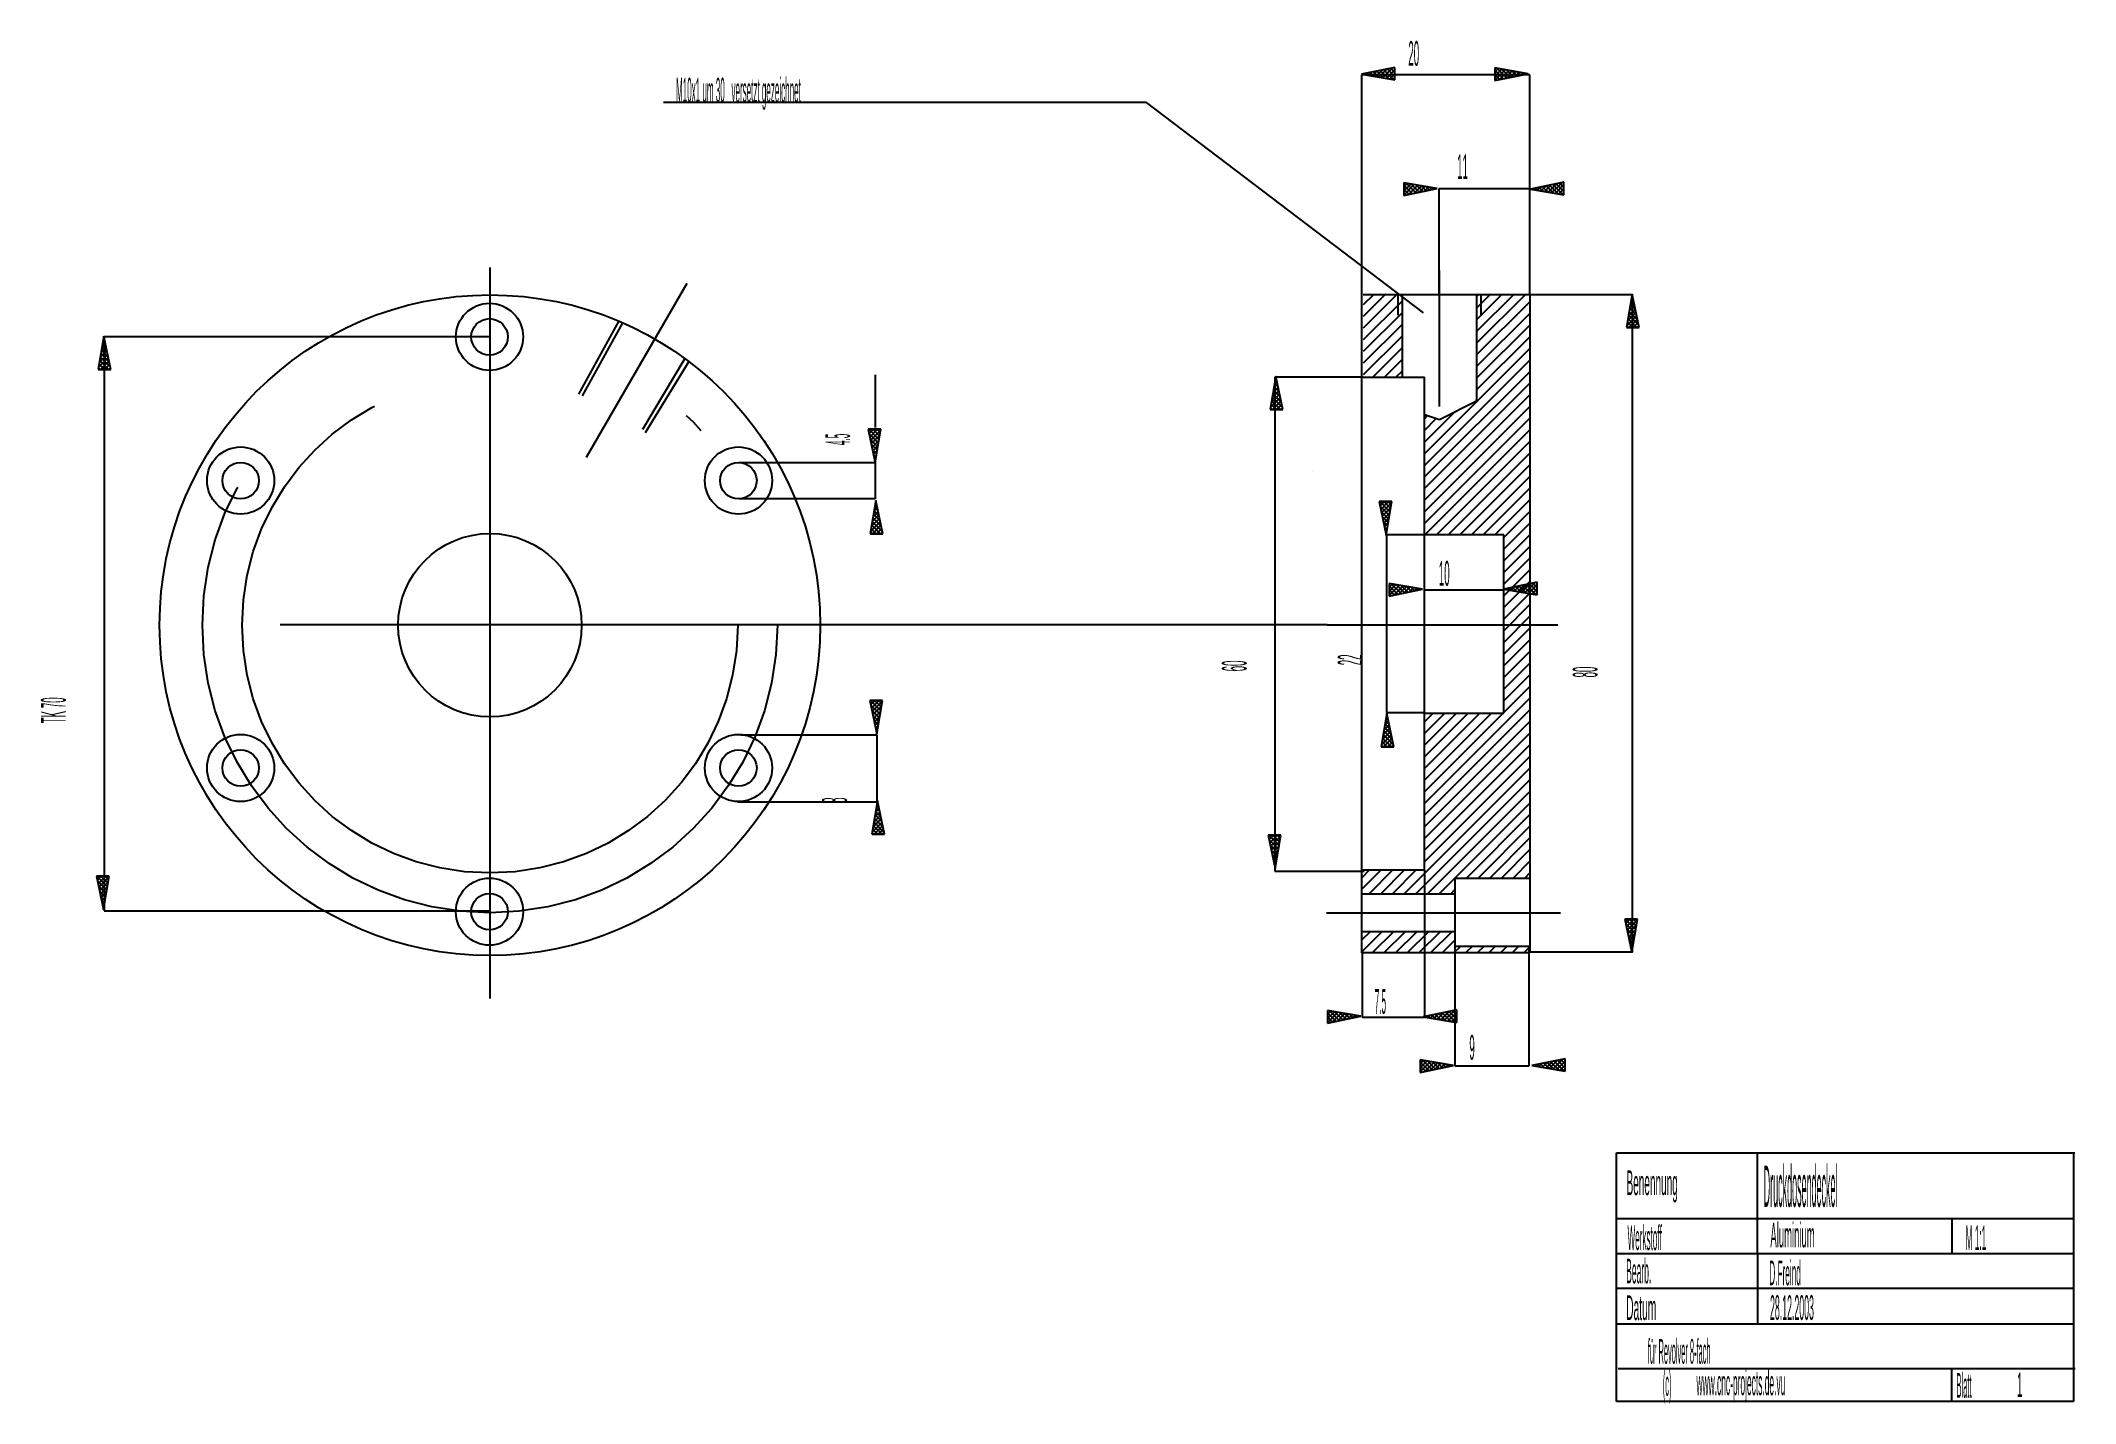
# Model space of a CAD drawing. Extents: x 1.38 to 11.09, y 0.36 to 6.86.
import ezdxf

# ---------------------------------------------------------------- set-up
doc = ezdxf.new("R2010")
doc.units = 0
doc.header["$LTSCALE"] = 10
doc.linetypes.add('DASHDOT', pattern=[1, 0.5, -0.25, 0, -0.25])
doc.linetypes.add('DOT', pattern=[0.25, 0, -0.25])
doc.layers.add('1', color=1, linetype='CONTINUOUS')

msp = doc.modelspace()

# ---------------------------------------------------------------- linework, layer by layer
at = {"layer": '1', "color": 1, "linetype": 'CONTINUOUS'}
for p, q in [((7.8419, 6.737), (7.6826, 6.7037)), ((7.8419, 6.737), (7.6826, 6.7037)), ((7.6826, 6.7037), (7.6826, 6.7037)), ((7.6826, 6.7037), (7.8419, 6.6766)), ((7.6826, 6.7037), (7.6826, 6.7037)), ((7.6826, 6.7037), (7.8419, 6.6766)), ((7.6945, 6.7017), (7.6907, 6.7054)), ((7.6945, 6.7017), (7.6907, 6.7054)), ((7.7063, 6.7087), (7.6986, 6.701)), ((7.7063, 6.7087), (7.6986, 6.701)), ((7.7183, 6.6976), (7.7071, 6.7088)), ((7.7183, 6.6976), (7.7071, 6.7088)), ((7.7312, 6.7139), (7.7154, 6.6981)), ((7.7312, 6.7139), (7.7154, 6.6981)), ((7.7421, 6.6936), (7.7234, 6.7122)), ((7.7421, 6.6936), (7.7234, 6.7122)), ((7.7561, 6.7191), (7.7323, 6.6953)), ((7.7561, 6.7191), (7.7323, 6.6953)), ((7.7658, 6.6895), (7.7397, 6.7157)), ((7.7658, 6.6895), (7.7397, 6.7157)), ((7.7811, 6.7243), (7.7492, 6.6924)), ((7.7811, 6.7243), (7.7492, 6.6924)), ((7.7896, 6.6855), (7.756, 6.7191)), ((7.7896, 6.6855), (7.756, 6.7191)), ((7.806, 6.7295), (7.766, 6.6895)), ((7.806, 6.7295), (7.766, 6.6895)), ((7.8134, 6.6814), (7.7724, 6.7225)), ((7.8134, 6.6814), (7.7724, 6.7225)), ((7.8309, 6.7347), (7.7829, 6.6866)), ((7.8309, 6.7347), (7.7829, 6.6866)), ((7.8372, 6.6773), (7.7887, 6.7259)), ((7.8372, 6.6773), (7.7887, 6.7259)), ((7.8419, 6.7259), (7.7997, 6.6837)), ((7.8419, 6.7259), (7.7997, 6.6837)), ((7.8419, 6.6924), (7.805, 6.7293)), ((7.8419, 6.6924), (7.805, 6.7293)), ((7.8419, 6.7062), (7.8166, 6.6809)), ((7.8419, 6.7062), (7.8166, 6.6809)), ((7.8419, 6.7122), (7.8214, 6.7327)), ((7.8419, 6.7122), (7.8214, 6.7327)), ((7.8419, 6.7319), (7.8377, 6.7361)), ((7.8419, 6.7319), (7.8377, 6.7361)), ((7.8419, 6.6766), (7.8419, 6.737)), ((7.8419, 6.6766), (7.8419, 6.737)), ((7.8419, 6.6766), (7.8419, 6.737)), ((7.8419, 6.6766), (7.8419, 6.737)), ((8.4785, 6.7068), (8.3193, 6.734)), ((8.3193, 6.734), (8.3193, 6.6736)), ((8.3193, 6.734), (8.3193, 6.6736)), ((8.4785, 6.7068), (8.3193, 6.734)), ((8.3193, 6.734), (8.3193, 6.6736)), ((8.3193, 6.734), (8.3193, 6.6736)), ((8.3353, 6.7312), (8.3193, 6.7152)), ((8.3353, 6.7312), (8.3193, 6.7152)), ((8.3521, 6.7284), (8.3193, 6.6955)), ((8.3521, 6.7284), (8.3193, 6.6955)), ((8.369, 6.7255), (8.3193, 6.6758)), ((8.369, 6.7255), (8.3193, 6.6758)), ((8.3601, 6.6821), (8.3193, 6.7229)), ((8.3601, 6.6821), (8.3193, 6.7229)), ((8.3193, 6.6736), (8.4785, 6.7068)), ((8.3193, 6.6736), (8.4785, 6.7068)), ((8.3764, 6.6855), (8.3297, 6.7322)), ((8.3764, 6.6855), (8.3297, 6.7322)), ((8.3858, 6.7226), (8.3414, 6.6782)), ((8.3858, 6.7226), (8.3414, 6.6782)), ((8.3927, 6.6889), (8.3535, 6.7281)), ((8.3927, 6.6889), (8.3535, 6.7281)), ((8.4027, 6.7197), (8.3663, 6.6834)), ((8.4027, 6.7197), (8.3663, 6.6834)), ((8.4091, 6.6923), (8.3773, 6.7241)), ((8.4091, 6.6923), (8.3773, 6.7241)), ((8.4195, 6.7168), (8.3913, 6.6886)), ((8.4195, 6.7168), (8.3913, 6.6886)), ((8.4254, 6.6957), (8.4011, 6.72)), ((8.4254, 6.6957), (8.4011, 6.72)), ((8.4364, 6.714), (8.4162, 6.6938)), ((8.4364, 6.714), (8.4162, 6.6938)), ((8.4417, 6.6991), (8.4249, 6.7159)), ((8.4417, 6.6991), (8.4249, 6.7159)), ((8.4533, 6.7111), (8.4411, 6.699)), ((8.4533, 6.7111), (8.4411, 6.699)), ((8.458, 6.7025), (8.4487, 6.7119)), ((8.458, 6.7025), (8.4487, 6.7119)), ((8.4701, 6.7082), (8.4661, 6.7042)), ((8.4701, 6.7082), (8.4661, 6.7042)), ((8.4744, 6.7059), (8.4724, 6.7078)), ((8.4744, 6.7059), (8.4724, 6.7078)), ((8.4785, 6.7068), (8.4785, 6.7068)), ((8.4785, 6.7068), (8.4785, 6.7068)), ((8.4857, 6.7006), (7.6826, 6.7006)), ((7.6826, 6.7006), (7.6826, 5.6393)), ((7.8419, 6.6864), (7.8334, 6.678)), ((7.8419, 6.6864), (7.8334, 6.678)), ((8.3437, 6.6787), (8.3193, 6.7032)), ((8.3437, 6.6787), (8.3193, 6.7032)), ((8.3274, 6.6753), (8.3193, 6.6834)), ((8.3274, 6.6753), (8.3193, 6.6834)), ((8.4857, 5.6527), (8.4857, 6.7006)), ((6.6567, 6.569), (4.3505, 6.569)), ((7.978, 5.5653), (6.6567, 6.569)), ((8.0443, 6.1583), (7.885, 6.1855)), ((7.885, 6.1855), (7.885, 6.1251)), ((7.885, 6.1855), (7.885, 6.1251)), ((8.0443, 6.1583), (7.885, 6.1855)), ((7.885, 6.1855), (7.885, 6.1251)), ((7.885, 6.1855), (7.885, 6.1251)), ((7.9011, 6.1828), (7.885, 6.1668)), ((7.9011, 6.1828), (7.885, 6.1668)), ((7.9179, 6.1799), (7.885, 6.147)), ((7.9179, 6.1799), (7.885, 6.147)), ((7.9348, 6.177), (7.885, 6.1273)), ((7.9348, 6.177), (7.885, 6.1273)), ((7.9259, 6.1336), (7.885, 6.1744)), ((7.9259, 6.1336), (7.885, 6.1744)), ((7.885, 6.1251), (8.0443, 6.1583)), ((7.885, 6.1251), (8.0443, 6.1583)), ((7.9095, 6.1302), (7.885, 6.1547)), ((7.9095, 6.1302), (7.885, 6.1547)), ((7.8932, 6.1268), (7.885, 6.135)), ((7.8932, 6.1268), (7.885, 6.135)), ((7.9422, 6.137), (7.8955, 6.1837)), ((7.9422, 6.137), (7.8955, 6.1837)), ((7.9516, 6.1741), (7.9072, 6.1297)), ((7.9516, 6.1741), (7.9072, 6.1297)), ((7.9585, 6.1404), (7.9193, 6.1797)), ((7.9585, 6.1404), (7.9193, 6.1797)), ((7.9685, 6.1713), (7.9321, 6.1349)), ((7.9685, 6.1713), (7.9321, 6.1349)), ((7.9748, 6.1438), (7.9431, 6.1756)), ((7.9748, 6.1438), (7.9431, 6.1756)), ((7.9853, 6.1684), (7.9571, 6.1401)), ((7.9853, 6.1684), (7.9571, 6.1401)), ((7.9912, 6.1472), (7.9669, 6.1715)), ((7.9912, 6.1472), (7.9669, 6.1715)), ((8.0022, 6.1655), (7.982, 6.1453)), ((8.0022, 6.1655), (7.982, 6.1453)), ((8.0075, 6.1506), (7.9906, 6.1675)), ((8.0075, 6.1506), (7.9906, 6.1675)), ((8.019, 6.1626), (8.0069, 6.1505)), ((8.019, 6.1626), (8.0069, 6.1505)), ((8.0238, 6.154), (8.0144, 6.1634)), ((8.0238, 6.154), (8.0144, 6.1634)), ((8.0359, 6.1598), (8.0319, 6.1557)), ((8.0359, 6.1598), (8.0319, 6.1557)), ((8.0401, 6.1574), (8.0382, 6.1594)), ((8.0401, 6.1574), (8.0382, 6.1594)), ((8.0443, 6.1583), (8.0443, 6.1583)), ((8.0443, 6.1583), (8.0443, 6.1583)), ((8.4868, 6.1576), (8.0519, 6.1576)), ((8.0519, 6.1576), (8.0519, 5.6558)), ((8.6495, 6.1885), (8.4902, 6.1553)), ((8.6495, 6.1885), (8.4902, 6.1553)), ((8.4902, 6.1553), (8.4902, 6.1553)), ((8.4902, 6.1553), (8.6495, 6.1281)), ((8.4902, 6.1553), (8.4902, 6.1553)), ((8.4902, 6.1553), (8.6495, 6.1281)), ((8.5021, 6.1532), (8.4984, 6.157)), ((8.5021, 6.1532), (8.4984, 6.157)), ((8.5139, 6.1602), (8.5062, 6.1525)), ((8.5139, 6.1602), (8.5062, 6.1525)), ((8.5259, 6.1492), (8.5147, 6.1604)), ((8.5259, 6.1492), (8.5147, 6.1604)), ((8.5388, 6.1654), (8.5231, 6.1497)), ((8.5388, 6.1654), (8.5231, 6.1497)), ((8.5497, 6.1451), (8.531, 6.1638)), ((8.5497, 6.1451), (8.531, 6.1638)), ((8.5638, 6.1706), (8.5399, 6.1468)), ((8.5638, 6.1706), (8.5399, 6.1468)), ((8.5735, 6.1411), (8.5474, 6.1672)), ((8.5735, 6.1411), (8.5474, 6.1672)), ((8.5887, 6.1758), (8.5568, 6.1439)), ((8.5887, 6.1758), (8.5568, 6.1439)), ((8.5973, 6.137), (8.5637, 6.1706)), ((8.5973, 6.137), (8.5637, 6.1706)), ((8.6136, 6.181), (8.5737, 6.141)), ((8.6136, 6.181), (8.5737, 6.141)), ((8.6211, 6.1329), (8.58, 6.174)), ((8.6211, 6.1329), (8.58, 6.174)), ((8.6386, 6.1862), (8.5905, 6.1382)), ((8.6386, 6.1862), (8.5905, 6.1382)), ((8.6449, 6.1289), (8.5963, 6.1774)), ((8.6449, 6.1289), (8.5963, 6.1774)), ((8.6495, 6.1774), (8.6074, 6.1353)), ((8.6495, 6.1774), (8.6074, 6.1353)), ((8.6495, 6.144), (8.6127, 6.1808)), ((8.6495, 6.144), (8.6127, 6.1808)), ((8.6495, 6.1577), (8.6242, 6.1324)), ((8.6495, 6.1577), (8.6242, 6.1324)), ((8.6495, 6.1637), (8.629, 6.1842)), ((8.6495, 6.1637), (8.629, 6.1842)), ((8.6495, 6.138), (8.6411, 6.1295)), ((8.6495, 6.138), (8.6411, 6.1295)), ((8.6495, 6.1834), (8.6453, 6.1876)), ((8.6495, 6.1834), (8.6453, 6.1876)), ((8.6495, 6.1281), (8.6495, 6.1885)), ((8.6495, 6.1281), (8.6495, 6.1885)), ((8.6495, 6.1281), (8.6495, 6.1885)), ((8.6495, 6.1281), (8.6495, 6.1885)), ((7.6837, 2.5086), (7.6837, 5.6529)), ((7.8536, 5.6535), (7.6913, 5.4913)), ((7.7976, 5.6532), (7.6913, 5.5469)), ((7.7417, 5.653), (7.6913, 5.6026)), ((7.6913, 5.6527), (8.4857, 5.6527)), ((7.8761, 5.6536), (7.8761, 5.2584)), ((8.2321, 5.6536), (8.2321, 5.2584)), ((8.2435, 5.6536), (8.2321, 5.6422)), ((8.299, 5.6534), (8.2321, 5.5865)), ((8.3545, 5.6532), (8.2321, 5.5309)), ((8.41, 5.653), (8.2321, 5.4752)), ((8.4655, 5.6528), (8.2321, 5.4195)), ((8.4857, 5.6527), (8.4857, 2.5086)), ((8.4857, 5.6527), (8.9758, 5.6527)), ((8.9758, 5.6536), (8.9486, 5.4943)), ((8.9807, 5.6299), (8.973, 5.6376)), ((8.9766, 5.6494), (8.9747, 5.6475)), ((8.9758, 5.6536), (8.9758, 5.6536)), ((9.009, 5.4943), (8.9758, 5.6536)), ((8.9758, 5.6527), (8.9758, 2.5123)), ((7.8761, 5.6203), (7.6913, 5.4356)), ((7.8761, 5.5647), (7.6913, 5.3799)), ((8.4857, 5.6174), (8.2321, 5.3638)), ((8.4858, 5.5618), (8.2321, 5.3081)), ((8.9971, 5.5515), (8.9504, 5.5048)), ((8.9937, 5.5678), (8.9544, 5.5286)), ((8.9903, 5.5841), (8.9585, 5.5523)), ((9.0067, 5.5053), (8.9586, 5.5533)), ((9.0015, 5.5302), (8.9615, 5.5702)), ((8.9868, 5.6004), (8.9625, 5.5761)), ((8.9963, 5.5551), (8.9644, 5.587)), ((8.9834, 5.6168), (8.9666, 5.5999)), ((8.9911, 5.5801), (8.9673, 5.6039)), ((8.9859, 5.605), (8.9702, 5.6207)), ((8.98, 5.6331), (8.9707, 5.6237)), ((1.678, 5.4537), (1.6508, 5.2944)), ((1.6789, 5.4495), (1.677, 5.4476)), ((1.678, 5.4537), (1.678, 5.4537)), ((1.7112, 5.2944), (1.678, 5.4537)), ((3.5182, 5.4494), (1.6798, 5.4494)), ((1.6798, 5.4494), (1.6798, 2.7097)), ((7.8761, 5.509), (7.6913, 5.3242)), ((7.8761, 5.4533), (7.6913, 5.2686)), ((8.4859, 5.5062), (8.2321, 5.2525)), ((8.4859, 5.4506), (8.2321, 5.1968)), ((8.9486, 5.4943), (9.009, 5.4943)), ((8.9486, 5.4943), (9.009, 5.4943)), ((8.9584, 5.4943), (8.95, 5.5028)), ((8.9782, 5.4943), (8.9529, 5.5196)), ((8.9979, 5.4943), (8.9558, 5.5365)), ((9.0005, 5.5351), (8.9596, 5.4943)), ((9.0039, 5.5188), (8.9794, 5.4943)), ((9.0073, 5.5025), (8.9991, 5.4943)), ((1.6993, 5.3515), (1.6526, 5.3048)), ((1.6959, 5.3678), (1.6567, 5.3286)), ((1.6925, 5.3842), (1.6607, 5.3524)), ((1.7089, 5.3053), (1.6609, 5.3534)), ((1.7037, 5.3302), (1.6638, 5.3702)), ((1.6891, 5.4005), (1.6648, 5.3762)), ((1.6985, 5.3552), (1.6666, 5.3871)), ((1.6857, 5.4168), (1.6688, 5.4)), ((1.6933, 5.3801), (1.6695, 5.4039)), ((1.6881, 5.405), (1.6724, 5.4208)), ((1.6823, 5.4331), (1.6729, 5.4238)), ((1.6829, 5.43), (1.6753, 5.4376)), ((7.8761, 5.3976), (7.7367, 5.2582)), ((8.486, 5.3949), (7.9832, 4.8921)), ((1.6508, 5.2944), (1.7112, 5.2944)), ((1.6508, 5.2944), (1.7112, 5.2944)), ((1.6607, 5.2944), (1.6523, 5.3028)), ((1.6804, 5.2944), (1.6551, 5.3196)), ((1.7002, 5.2944), (1.658, 5.3365)), ((1.7027, 5.3352), (1.6619, 5.2944)), ((1.7061, 5.3189), (1.6816, 5.2944)), ((1.7095, 5.3025), (1.7014, 5.2944)), ((5.3629, 5.0173), (5.3629, 5.2691)), ((7.2736, 5.2619), (7.2465, 5.1026)), ((7.6913, 5.2582), (7.2688, 5.2582)), ((7.2688, 5.2582), (7.2688, 2.899)), ((7.2745, 5.2577), (7.2726, 5.2558)), ((7.2736, 5.2619), (7.2736, 5.2619)), ((7.3069, 5.1026), (7.2736, 5.2619)), ((7.6913, 5.2582), (7.9832, 5.2582)), ((7.8761, 5.342), (7.7925, 5.2583)), ((7.8761, 5.2863), (7.8482, 5.2584)), ((8.486, 5.3393), (7.9832, 4.8365)), ((8.4861, 5.2837), (7.9832, 4.7808)), ((7.9832, 4.504), (7.9832, 5.2581)), ((8.2321, 5.2584), (8.2321, 5.1435)), ((7.2949, 5.1597), (7.2482, 5.113)), ((7.2915, 5.176), (7.2523, 5.1368)), ((7.2881, 5.1924), (7.2564, 5.1606)), ((7.3046, 5.1135), (7.2565, 5.1616)), ((7.2994, 5.1384), (7.2594, 5.1784)), ((7.2847, 5.2087), (7.2604, 5.1844)), ((7.2942, 5.1634), (7.2623, 5.1953)), ((7.2813, 5.225), (7.2645, 5.2082)), ((7.289, 5.1883), (7.2652, 5.2121)), ((7.2838, 5.2132), (7.268, 5.229)), ((7.2779, 5.2413), (7.2685, 5.232)), ((7.2786, 5.2382), (7.2709, 5.2458)), ((8.4861, 5.2281), (7.9832, 4.7251)), ((8.4862, 5.1724), (7.9832, 4.6694)), ((7.2465, 5.1026), (7.3069, 5.1026)), ((7.2465, 5.1026), (7.3069, 5.1026)), ((7.2563, 5.1026), (7.2479, 5.111)), ((7.2761, 5.1026), (7.2508, 5.1278)), ((7.2958, 5.1026), (7.2536, 5.1447)), ((7.2983, 5.1434), (7.2575, 5.1026)), ((7.3018, 5.1271), (7.2773, 5.1026)), ((7.3052, 5.1107), (7.297, 5.1026)), ((8.4862, 5.1168), (7.9832, 4.6138)), ((8.1229, 5.0875), (7.9832, 4.9478)), ((8.0555, 5.053), (7.9832, 5.0771)), ((7.9966, 5.0726), (7.9832, 5.0592)), ((8.4863, 5.0612), (7.9832, 4.5581)), ((8.0384, 5.0587), (7.9832, 5.0035)), ((8.2321, 5.1435), (8.0555, 5.053)), ((5.388, 5.0085), (5.3276, 5.0085)), ((5.3276, 5.0085), (5.3608, 4.8492)), ((5.388, 5.0085), (5.3276, 5.0085)), ((5.3326, 5.0085), (5.3284, 5.0043)), ((5.3795, 4.9588), (5.3298, 5.0085)), ((5.3524, 5.0085), (5.3319, 4.988)), ((5.3766, 4.9419), (5.3322, 4.9863)), ((5.3721, 5.0085), (5.3353, 4.9717)), ((5.3737, 4.9251), (5.3374, 4.9614)), ((5.3872, 5.0039), (5.3387, 4.9553)), ((5.3831, 4.9801), (5.3421, 4.939)), ((5.3791, 4.9563), (5.3455, 4.9227)), ((5.3824, 4.9756), (5.3495, 5.0085)), ((5.3608, 4.8492), (5.388, 5.0085)), ((5.3852, 4.9925), (5.3692, 5.0085)), ((8.4863, 5.0056), (7.9852, 4.5045)), ((5.3709, 4.9082), (5.3426, 4.9365)), ((5.368, 4.8913), (5.3478, 4.9115)), ((5.375, 4.9325), (5.3489, 4.9064)), ((5.3709, 4.9087), (5.3523, 4.89)), ((5.3651, 4.8745), (5.353, 4.8866)), ((5.3669, 4.8849), (5.3557, 4.8737)), ((5.3622, 4.8576), (5.3582, 4.8617)), ((5.3628, 4.8611), (5.3591, 4.8574)), ((8.4864, 4.9499), (8.0408, 4.5044)), ((8.4864, 4.8943), (8.0964, 4.5043)), ((4.7116, 4.8495), (5.36, 4.8495)), ((5.36, 4.8495), (5.36, 4.6767)), ((5.3608, 4.8492), (5.3608, 4.8492)), ((7.4481, 4.8059), (7.4481, 4.8059)), ((7.4481, 4.8059), (7.4481, 4.8059)), ((8.4865, 4.8387), (8.1521, 4.5042)), ((8.4866, 4.7831), (8.2077, 4.5042)), ((5.36, 4.6767), (4.7116, 4.6767)), ((5.3635, 4.6692), (5.3363, 4.5099)), ((5.3644, 4.6651), (5.3625, 4.6631)), ((5.3635, 4.6692), (5.3635, 4.6692)), ((5.3967, 4.5099), (5.3635, 4.6692)), ((8.4866, 4.7274), (8.2633, 4.5041)), ((8.4867, 4.6718), (8.3189, 4.504)), ((5.3848, 4.5671), (5.3381, 4.5204)), ((5.3814, 4.5834), (5.3422, 4.5442)), ((5.378, 4.5997), (5.3462, 4.568)), ((5.3944, 4.5209), (5.3464, 4.5689)), ((5.3892, 4.5458), (5.3493, 4.5858)), ((5.3746, 4.6161), (5.3503, 4.5918)), ((5.384, 4.5708), (5.3521, 4.6027)), ((5.3712, 4.6324), (5.3543, 4.6156)), ((5.3788, 4.5957), (5.355, 4.6195)), ((5.3736, 4.6206), (5.3579, 4.6364)), ((5.3678, 4.6487), (5.3584, 4.6394)), ((5.3684, 4.6456), (5.3608, 4.6532)), ((7.8279, 4.6631), (7.7675, 4.6631)), ((7.7675, 4.6631), (7.8007, 4.5038)), ((7.8279, 4.6631), (7.7675, 4.6631)), ((7.7725, 4.6631), (7.7683, 4.6589)), ((7.8194, 4.6134), (7.7697, 4.6631)), ((7.7922, 4.6631), (7.7717, 4.6426)), ((7.8165, 4.5965), (7.7721, 4.6409)), ((7.812, 4.6631), (7.7751, 4.6262)), ((7.8136, 4.5796), (7.7773, 4.616)), ((7.8271, 4.6584), (7.7785, 4.6099)), ((7.823, 4.6347), (7.782, 4.5936)), ((7.8107, 4.5628), (7.7825, 4.5911)), ((7.819, 4.6109), (7.7854, 4.5773)), ((7.8079, 4.5459), (7.7877, 4.5661)), ((7.8149, 4.5871), (7.7888, 4.5609)), ((7.8223, 4.6302), (7.7894, 4.6631)), ((7.8007, 4.5038), (7.8279, 4.6631)), ((7.8251, 4.6471), (7.8091, 4.6631)), ((8.4867, 4.6162), (8.3627, 4.4921)), ((5.3363, 4.5099), (5.3967, 4.5099)), ((5.3363, 4.5099), (5.3967, 4.5099)), ((5.3462, 4.5099), (5.3378, 4.5184)), ((5.3659, 4.5099), (5.3406, 4.5352)), ((5.3856, 4.5099), (5.3435, 4.5521)), ((5.3882, 4.5508), (5.3474, 4.5099)), ((5.3916, 4.5344), (5.3671, 4.5099)), ((5.395, 4.5181), (5.3869, 4.5099)), ((7.8108, 4.5633), (7.7922, 4.5446)), ((7.805, 4.5291), (7.7929, 4.5412)), ((7.8068, 4.5395), (7.7956, 4.5283)), ((7.8021, 4.5122), (7.7981, 4.5163)), ((7.8027, 4.5157), (7.799, 4.512)), ((7.8007, 4.5038), (7.8007, 4.5038)), ((7.9832, 4.504), (7.8022, 4.504)), ((7.8022, 4.504), (7.8022, 3.6641)), ((7.9832, 3.6533), (7.9832, 4.5045)), ((8.3627, 4.504), (7.9832, 4.504)), ((8.4868, 4.5606), (8.3627, 4.4365)), ((8.4868, 4.5049), (8.3627, 4.3808)), ((8.3627, 3.6533), (8.3627, 4.504)), ((8.4869, 4.4493), (8.3627, 4.3251)), ((8.4869, 4.3937), (8.3627, 4.2694)), ((8.487, 4.3381), (8.3627, 4.2137)), ((8.487, 4.2825), (8.3627, 4.1581)), ((8.522, 4.2779), (8.3627, 4.2446)), ((8.522, 4.2779), (8.3627, 4.2446)), ((8.5111, 4.2756), (8.463, 4.2275)), ((8.5111, 4.2756), (8.463, 4.2275)), ((8.522, 4.2728), (8.5178, 4.277)), ((8.522, 4.2728), (8.5178, 4.277)), ((8.522, 4.2175), (8.522, 4.2779)), ((8.522, 4.2175), (8.522, 4.2779)), ((8.522, 4.2175), (8.522, 4.2779)), ((8.522, 4.2175), (8.522, 4.2779)), ((7.9738, 4.2457), (7.8145, 4.2729)), ((7.8145, 4.2729), (7.8145, 4.2124)), ((7.8145, 4.2729), (7.8145, 4.2124)), ((7.9738, 4.2457), (7.8145, 4.2729)), ((7.8145, 4.2729), (7.8145, 4.2124)), ((7.8145, 4.2729), (7.8145, 4.2124)), ((7.8305, 4.2701), (7.8145, 4.2541)), ((7.8305, 4.2701), (7.8145, 4.2541)), ((7.8474, 4.2672), (7.8145, 4.2344)), ((7.8474, 4.2672), (7.8145, 4.2344)), ((7.8643, 4.2644), (7.8145, 4.2146)), ((7.8643, 4.2644), (7.8145, 4.2146)), ((7.8553, 4.221), (7.8145, 4.2618)), ((7.8553, 4.221), (7.8145, 4.2618)), ((7.8145, 4.2124), (7.9738, 4.2457)), ((7.8145, 4.2124), (7.9738, 4.2457)), ((7.839, 4.2176), (7.8145, 4.242)), ((7.839, 4.2176), (7.8145, 4.242)), ((7.8227, 4.2141), (7.8145, 4.2223)), ((7.8227, 4.2141), (7.8145, 4.2223)), ((7.8717, 4.2244), (7.825, 4.2711)), ((7.8717, 4.2244), (7.825, 4.2711)), ((7.8811, 4.2615), (7.8367, 4.2171)), ((7.8811, 4.2615), (7.8367, 4.2171)), ((7.888, 4.2278), (7.8488, 4.267)), ((7.888, 4.2278), (7.8488, 4.267)), ((7.898, 4.2586), (7.8616, 4.2223)), ((7.898, 4.2586), (7.8616, 4.2223)), ((7.9043, 4.2312), (7.8726, 4.2629)), ((7.9043, 4.2312), (7.8726, 4.2629)), ((7.9148, 4.2557), (7.8866, 4.2275)), ((7.9148, 4.2557), (7.8866, 4.2275)), ((7.9207, 4.2346), (7.8963, 4.2589)), ((7.9207, 4.2346), (7.8963, 4.2589)), ((7.9317, 4.2529), (7.9115, 4.2327)), ((7.9317, 4.2529), (7.9115, 4.2327)), ((7.937, 4.238), (7.9201, 4.2548)), ((7.937, 4.238), (7.9201, 4.2548)), ((7.9485, 4.25), (7.9364, 4.2379)), ((7.9485, 4.25), (7.9364, 4.2379)), ((7.9533, 4.2414), (7.9439, 4.2508)), ((7.9533, 4.2414), (7.9439, 4.2508)), ((7.9654, 4.2471), (7.9613, 4.2431)), ((7.9654, 4.2471), (7.9613, 4.2431)), ((7.9696, 4.2448), (7.9677, 4.2467)), ((7.9696, 4.2448), (7.9677, 4.2467)), ((7.9738, 4.2457), (7.9738, 4.2457)), ((7.9738, 4.2457), (7.9738, 4.2457)), ((8.3603, 4.24), (7.9828, 4.24)), ((8.3627, 4.2446), (8.3627, 4.2446)), ((8.3627, 4.2446), (8.522, 4.2175)), ((8.3627, 4.2446), (8.3627, 4.2446)), ((8.3627, 4.2446), (8.522, 4.2175)), ((8.4871, 4.2268), (8.3627, 4.1024)), ((8.3746, 4.2426), (8.3709, 4.2463)), ((8.3746, 4.2426), (8.3709, 4.2463)), ((8.3864, 4.2496), (8.3787, 4.2419)), ((8.3864, 4.2496), (8.3787, 4.2419)), ((8.3984, 4.2386), (8.3872, 4.2498)), ((8.3984, 4.2386), (8.3872, 4.2498)), ((8.4113, 4.2548), (8.3956, 4.239)), ((8.4113, 4.2548), (8.3956, 4.239)), ((8.4222, 4.2345), (8.4035, 4.2532)), ((8.4222, 4.2345), (8.4035, 4.2532)), ((8.4363, 4.26), (8.4124, 4.2362)), ((8.4363, 4.26), (8.4124, 4.2362)), ((8.446, 4.2304), (8.4199, 4.2566)), ((8.446, 4.2304), (8.4199, 4.2566)), ((8.4612, 4.2652), (8.4293, 4.2333)), ((8.4612, 4.2652), (8.4293, 4.2333)), ((8.4698, 4.2264), (8.4362, 4.26)), ((8.4698, 4.2264), (8.4362, 4.26)), ((8.4861, 4.2704), (8.4462, 4.2304)), ((8.4861, 4.2704), (8.4462, 4.2304)), ((8.4936, 4.2223), (8.4525, 4.2634)), ((8.4936, 4.2223), (8.4525, 4.2634)), ((8.5174, 4.2183), (8.4688, 4.2668)), ((8.5174, 4.2183), (8.4688, 4.2668)), ((8.522, 4.2668), (8.4799, 4.2247)), ((8.522, 4.2668), (8.4799, 4.2247)), ((8.522, 4.2334), (8.4852, 4.2702)), ((8.522, 4.2334), (8.4852, 4.2702)), ((8.522, 4.2471), (8.4967, 4.2218)), ((8.522, 4.2471), (8.4967, 4.2218)), ((8.522, 4.2531), (8.5015, 4.2736)), ((8.522, 4.2531), (8.5015, 4.2736)), ((8.522, 4.2273), (8.5136, 4.2189)), ((8.522, 4.2273), (8.5136, 4.2189)), ((8.4871, 4.1712), (8.3627, 4.0467)), ((8.4872, 4.1156), (8.3627, 3.991)), ((8.4873, 4.06), (8.3627, 3.9354)), ((8.4873, 4.0043), (8.3627, 3.8797)), ((8.4874, 3.9487), (8.3627, 3.824)), ((8.4874, 3.8931), (8.3627, 3.7683)), ((8.4875, 3.8375), (8.3627, 3.7126)), ((5.3958, 3.7142), (5.3354, 3.7142)), ((5.3354, 3.7142), (5.3686, 3.5549)), ((5.3958, 3.7142), (5.3354, 3.7142)), ((5.3405, 3.7142), (5.3363, 3.71)), ((5.3873, 3.6645), (5.3376, 3.7142)), ((5.3602, 3.7142), (5.3397, 3.6937)), ((5.3844, 3.6476), (5.34, 3.692)), ((5.3799, 3.7142), (5.3431, 3.6774)), ((5.395, 3.7096), (5.3465, 3.661)), ((5.3902, 3.6813), (5.3573, 3.7142)), ((5.3686, 3.5549), (5.3958, 3.7142)), ((5.3931, 3.6982), (5.3771, 3.7142)), ((8.4876, 3.7262), (7.9832, 3.2218)), ((8.4875, 3.7818), (8.3627, 3.657)), ((5.3816, 3.6308), (5.3452, 3.6671)), ((5.391, 3.6858), (5.3499, 3.6447)), ((5.3787, 3.6139), (5.3504, 3.6422)), ((5.3869, 3.662), (5.3533, 3.6284)), ((5.3758, 3.5971), (5.3556, 3.6173)), ((5.3828, 3.6382), (5.3567, 3.6121)), ((5.3788, 3.6144), (5.3601, 3.5957)), ((7.8034, 3.6513), (7.7762, 3.492)), ((7.8145, 3.5981), (7.7902, 3.5738)), ((7.8111, 3.6145), (7.7942, 3.5976)), ((7.8187, 3.5777), (7.7949, 3.6016)), ((7.8135, 3.6027), (7.7978, 3.6184)), ((7.8077, 3.6308), (7.7983, 3.6214)), ((7.8083, 3.6276), (7.8006, 3.6353)), ((7.8022, 3.6641), (7.8022, 3.6559)), ((7.8022, 3.6559), (7.9828, 3.6559)), ((7.8043, 3.6471), (7.8023, 3.6452)), ((7.8034, 3.6513), (7.8034, 3.6513)), ((7.8366, 3.492), (7.8034, 3.6513)), ((8.4876, 3.6706), (7.9832, 3.1661)), ((7.9832, 2.903), (7.9832, 3.6533)), ((7.9832, 3.6533), (8.3627, 3.6533)), ((8.359, 3.6533), (7.9832, 3.2775)), ((8.3033, 3.6533), (7.9832, 3.3332)), ((8.2477, 3.6533), (7.9832, 3.3888)), ((8.192, 3.6533), (7.9832, 3.4445)), ((8.1363, 3.6533), (7.9832, 3.5002)), ((8.0806, 3.6533), (7.9832, 3.5559)), ((8.025, 3.6533), (7.9832, 3.6116)), ((8.4877, 3.615), (7.9832, 3.1105)), ((4.7198, 3.5496), (5.3682, 3.5496)), ((5.3729, 3.5802), (5.3608, 3.5923)), ((5.3747, 3.5906), (5.3635, 3.5794)), ((5.3701, 3.5633), (5.366, 3.5674)), ((5.3707, 3.5668), (5.3669, 3.5631)), ((5.3682, 3.5496), (5.3682, 3.2288)), ((5.3686, 3.5549), (5.3686, 3.5549)), ((7.7861, 3.492), (7.7776, 3.5004)), ((7.8247, 3.5492), (7.778, 3.5024)), ((7.8058, 3.492), (7.7805, 3.5173)), ((7.8213, 3.5655), (7.782, 3.5262)), ((7.8255, 3.492), (7.7834, 3.5341)), ((7.8179, 3.5818), (7.7861, 3.55)), ((7.8343, 3.5029), (7.7863, 3.551)), ((7.8281, 3.5328), (7.7873, 3.492)), ((7.8291, 3.5279), (7.7891, 3.5679)), ((7.8239, 3.5528), (7.792, 3.5847)), ((7.8315, 3.5165), (7.807, 3.492)), ((7.8349, 3.5002), (7.8267, 3.492)), ((8.4877, 3.5593), (7.9832, 3.0548)), ((8.4878, 3.5037), (7.9832, 2.9991)), ((7.7762, 3.492), (7.8366, 3.492)), ((7.7762, 3.492), (7.8366, 3.492)), ((8.4878, 3.4481), (7.9832, 2.9434)), ((8.4879, 3.3925), (7.8849, 2.7895)), ((8.488, 3.3368), (7.9406, 2.7895)), ((5.3682, 3.2288), (4.7034, 3.2288)), ((5.3713, 3.2338), (5.3441, 3.0745)), ((5.3756, 3.2132), (5.3662, 3.2039)), ((5.3763, 3.2101), (5.3686, 3.2177)), ((5.3722, 3.2296), (5.3703, 3.2277)), ((5.3713, 3.2338), (5.3713, 3.2338)), ((5.4045, 3.0745), (5.3713, 3.2338)), ((8.488, 3.2812), (7.9963, 2.7895)), ((8.4881, 3.2256), (8.052, 2.7895)), ((5.3926, 3.1316), (5.3459, 3.0849)), ((5.3892, 3.1479), (5.35, 3.1087)), ((5.3935, 3.0745), (5.3513, 3.1166)), ((5.3858, 3.1643), (5.354, 3.1325)), ((5.4023, 3.0854), (5.3542, 3.1335)), ((5.396, 3.1153), (5.3552, 3.0745)), ((5.3971, 3.1103), (5.3571, 3.1503)), ((5.3824, 3.1806), (5.3581, 3.1563)), ((5.3919, 3.1353), (5.36, 3.1672)), ((5.379, 3.1969), (5.3622, 3.1801)), ((5.3867, 3.1602), (5.3628, 3.184)), ((5.3815, 3.1851), (5.3657, 3.2009)), ((8.4881, 3.17), (8.1822, 2.864)), ((8.4882, 3.1143), (8.2379, 2.864)), ((5.3441, 3.0745), (5.4045, 3.0745)), ((5.3441, 3.0745), (5.4045, 3.0745)), ((5.354, 3.0745), (5.3456, 3.0829)), ((5.3737, 3.0745), (5.3485, 3.0998)), ((5.3994, 3.099), (5.3749, 3.0745)), ((5.4028, 3.0826), (5.3947, 3.0745)), ((7.2981, 3.0699), (7.2377, 3.0699)), ((7.2377, 3.0699), (7.2709, 2.9106)), ((7.2981, 3.0699), (7.2377, 3.0699)), ((7.2428, 3.0699), (7.2386, 3.0658)), ((7.2896, 3.0202), (7.2399, 3.0699)), ((7.2625, 3.0699), (7.242, 3.0494)), ((7.2868, 3.0034), (7.2423, 3.0478)), ((7.2822, 3.0699), (7.2454, 3.0331)), ((7.2839, 2.9865), (7.2475, 3.0228)), ((7.2973, 3.0653), (7.2488, 3.0168)), ((7.2933, 3.0415), (7.2522, 3.0004)), ((7.2892, 3.0177), (7.2556, 2.9841)), ((7.2925, 3.0371), (7.2596, 3.0699)), ((7.2709, 2.9106), (7.2981, 3.0699)), ((7.2954, 3.0539), (7.2794, 3.0699)), ((8.4882, 3.0587), (8.2935, 2.864)), ((7.281, 2.9696), (7.2527, 2.9979)), ((7.2781, 2.9528), (7.2579, 2.973)), ((7.2851, 2.9939), (7.259, 2.9678)), ((7.2811, 2.9701), (7.2624, 2.9515)), ((7.2753, 2.9359), (7.2631, 2.948)), ((7.277, 2.9463), (7.2658, 2.9351)), ((7.2724, 2.9191), (7.2683, 2.9231)), ((7.273, 2.9225), (7.2692, 2.9188)), ((8.4883, 3.0031), (8.3492, 2.864)), ((8.4883, 2.9475), (8.4049, 2.864)), ((1.7025, 2.8749), (1.6421, 2.8749)), ((1.6421, 2.8749), (1.6753, 2.7156)), ((1.7025, 2.8749), (1.6421, 2.8749)), ((1.6471, 2.8749), (1.643, 2.8707)), ((1.694, 2.8252), (1.6443, 2.8749)), ((1.6669, 2.8749), (1.6464, 2.8544)), ((1.6911, 2.8083), (1.6467, 2.8527)), ((1.6866, 2.8749), (1.6498, 2.8381)), ((1.6882, 2.7914), (1.6519, 2.8278)), ((1.7017, 2.8702), (1.6532, 2.8217)), ((1.6976, 2.8465), (1.6566, 2.8054)), ((1.6936, 2.8227), (1.66, 2.7891)), ((1.6969, 2.842), (1.664, 2.8749)), ((1.6753, 2.7156), (1.7025, 2.8749)), ((1.6998, 2.8589), (1.6837, 2.8749)), ((7.2688, 2.899), (7.6955, 2.899)), ((7.2709, 2.9106), (7.2709, 2.9106)), ((7.7757, 2.903), (7.6834, 2.8107)), ((7.72, 2.903), (7.6846, 2.8675)), ((7.9832, 2.903), (7.6853, 2.903)), ((7.8314, 2.903), (7.7179, 2.7895)), ((7.887, 2.903), (7.7736, 2.7895)), ((7.9427, 2.903), (7.8293, 2.7895)), ((7.9832, 2.903), (7.9832, 2.1996)), ((8.4884, 2.864), (8.1291, 2.864)), ((8.1291, 2.864), (8.1291, 2.5411)), ((8.4884, 2.8919), (8.4606, 2.864)), ((1.6854, 2.7746), (1.6571, 2.8029)), ((1.6825, 2.7577), (1.6623, 2.7779)), ((1.6895, 2.7989), (1.6634, 2.7727)), ((1.6855, 2.7751), (1.6668, 2.7564)), ((1.6796, 2.7409), (1.6675, 2.753)), ((1.6814, 2.7513), (1.6702, 2.7401)), ((1.6767, 2.724), (1.6727, 2.7281)), ((1.6773, 2.7275), (1.6736, 2.7238)), ((8.1291, 2.7895), (7.683, 2.7895)), ((8.1291, 2.8109), (8.1076, 2.7895)), ((1.6753, 2.7156), (1.6753, 2.7156)), ((1.6798, 2.7097), (3.5182, 2.7097)), ((9.0002, 2.6695), (8.9398, 2.6695)), ((8.9398, 2.6695), (8.9731, 2.5102)), ((9.0002, 2.6695), (8.9398, 2.6695)), ((8.9449, 2.6695), (8.9407, 2.6653)), ((8.9918, 2.6197), (8.942, 2.6695)), ((8.9646, 2.6695), (8.9441, 2.649)), ((8.9889, 2.6029), (8.9445, 2.6473)), ((8.9844, 2.6695), (8.9475, 2.6326)), ((8.9994, 2.6648), (8.9509, 2.6163)), ((8.9954, 2.641), (8.9543, 2.6)), ((8.9946, 2.6366), (8.9618, 2.6695)), ((8.9731, 2.5102), (9.0002, 2.6695)), ((8.9975, 2.6535), (8.9815, 2.6695)), ((8.1291, 2.6094), (7.683, 2.6094)), ((7.7235, 2.6094), (7.6833, 2.5691)), ((7.7792, 2.6094), (7.6837, 2.5139)), ((7.8349, 2.6094), (7.7341, 2.5086)), ((7.8905, 2.6094), (7.7897, 2.5086)), ((7.9462, 2.6094), (7.8454, 2.5086)), ((8.0019, 2.6094), (7.9011, 2.5086)), ((8.0576, 2.6094), (7.9568, 2.5086)), ((8.1133, 2.6094), (8.0125, 2.5086)), ((8.1291, 2.5695), (8.0681, 2.5086)), ((8.1563, 2.5411), (8.1238, 2.5086)), ((8.1291, 2.5411), (8.4884, 2.5411)), ((8.1291, 2.5411), (8.1291, 1.9693)), ((8.212, 2.5411), (8.1795, 2.5086)), ((8.2676, 2.5411), (8.2352, 2.5086)), ((8.3233, 2.5411), (8.2908, 2.5086)), ((8.379, 2.5411), (8.3465, 2.5086)), ((8.4347, 2.5411), (8.4022, 2.5086)), ((8.4882, 2.5389), (8.4579, 2.5086)), ((8.4834, 1.9693), (8.4834, 2.5287)), ((8.986, 2.586), (8.9497, 2.6224)), ((8.9831, 2.5692), (8.9549, 2.5974)), ((8.9913, 2.6172), (8.9577, 2.5837)), ((8.9802, 2.5523), (8.9601, 2.5725)), ((8.9873, 2.5935), (8.9611, 2.5673)), ((8.9832, 2.5697), (8.9645, 2.551)), ((8.9774, 2.5355), (8.9653, 2.5476)), ((8.9791, 2.5459), (8.9679, 2.5347)), ((8.4857, 2.5086), (7.6837, 2.5086)), ((7.6873, 2.1996), (7.6873, 2.5123)), ((8.9758, 2.5123), (8.4834, 2.5123)), ((8.9745, 2.5186), (8.9705, 2.5226)), ((8.9751, 2.5221), (8.9714, 2.5183)), ((8.9731, 2.5102), (8.9731, 2.5102)), ((8.1371, 2.2361), (7.9778, 2.2029)), ((8.1371, 2.2361), (7.9778, 2.2029)), ((8.1371, 2.231), (8.1329, 2.2352)), ((8.1371, 2.231), (8.1329, 2.2352)), ((8.1371, 2.1757), (8.1371, 2.2361)), ((8.1371, 2.1757), (8.1371, 2.2361)), ((8.1371, 2.1757), (8.1371, 2.2361)), ((8.1371, 2.1757), (8.1371, 2.2361)), ((7.6796, 2.2059), (7.5203, 2.2331)), ((7.5203, 2.2331), (7.5203, 2.1727)), ((7.5203, 2.2331), (7.5203, 2.1727)), ((7.6796, 2.2059), (7.5203, 2.2331)), ((7.5203, 2.2331), (7.5203, 2.1727)), ((7.5203, 2.2331), (7.5203, 2.1727)), ((7.5363, 2.2304), (7.5203, 2.2144)), ((7.5363, 2.2304), (7.5203, 2.2144)), ((7.5532, 2.2275), (7.5203, 2.1946)), ((7.5532, 2.2275), (7.5203, 2.1946)), ((7.57, 2.2246), (7.5203, 2.1749)), ((7.57, 2.2246), (7.5203, 2.1749)), ((7.5611, 2.1812), (7.5203, 2.222)), ((7.5611, 2.1812), (7.5203, 2.222)), ((7.5203, 2.1727), (7.6796, 2.2059)), ((7.5203, 2.1727), (7.6796, 2.2059)), ((7.5448, 2.1778), (7.5203, 2.2023)), ((7.5448, 2.1778), (7.5203, 2.2023)), ((7.5285, 2.1744), (7.5203, 2.1826)), ((7.5285, 2.1744), (7.5203, 2.1826)), ((7.5774, 2.1846), (7.5307, 2.2313)), ((7.5774, 2.1846), (7.5307, 2.2313)), ((7.5869, 2.2217), (7.5425, 2.1773)), ((7.5869, 2.2217), (7.5425, 2.1773)), ((7.5938, 2.188), (7.5545, 2.2273)), ((7.5938, 2.188), (7.5545, 2.2273)), ((7.6037, 2.2189), (7.5674, 2.1825)), ((7.6037, 2.2189), (7.5674, 2.1825)), ((7.6101, 2.1914), (7.5783, 2.2232)), ((7.6101, 2.1914), (7.5783, 2.2232)), ((7.6206, 2.216), (7.5923, 2.1877)), ((7.6206, 2.216), (7.5923, 2.1877)), ((7.6264, 2.1948), (7.6021, 2.2191)), ((7.6264, 2.1948), (7.6021, 2.2191)), ((7.6374, 2.2131), (7.6173, 2.1929)), ((7.6374, 2.2131), (7.6173, 2.1929)), ((7.6428, 2.1982), (7.6259, 2.2151)), ((7.6428, 2.1982), (7.6259, 2.2151)), ((7.6543, 2.2102), (7.6422, 2.1981)), ((7.6543, 2.2102), (7.6422, 2.1981)), ((7.6591, 2.2016), (7.6497, 2.211)), ((7.6591, 2.2016), (7.6497, 2.211)), ((7.6712, 2.2074), (7.6671, 2.2033)), ((7.6712, 2.2074), (7.6671, 2.2033)), ((7.6754, 2.205), (7.6735, 2.207)), ((7.6754, 2.205), (7.6735, 2.207)), ((7.6796, 2.2059), (7.6796, 2.2059)), ((7.6796, 2.2059), (7.6796, 2.2059)), ((7.9832, 2.1996), (7.6873, 2.1996)), ((7.9778, 2.2029), (7.9778, 2.2029)), ((7.9778, 2.2029), (8.1371, 2.1757)), ((7.9778, 2.2029), (7.9778, 2.2029)), ((7.9778, 2.2029), (8.1371, 2.1757)), ((7.9897, 2.2008), (7.986, 2.2046)), ((7.9897, 2.2008), (7.986, 2.2046)), ((8.0015, 2.2078), (7.9939, 2.2001)), ((8.0015, 2.2078), (7.9939, 2.2001)), ((8.0135, 2.1968), (8.0023, 2.208)), ((8.0135, 2.1968), (8.0023, 2.208)), ((8.0265, 2.213), (8.0107, 2.1973)), ((8.0265, 2.213), (8.0107, 2.1973)), ((8.0373, 2.1927), (8.0187, 2.2114)), ((8.0373, 2.1927), (8.0187, 2.2114)), ((8.0514, 2.2182), (8.0276, 2.1944)), ((8.0514, 2.2182), (8.0276, 2.1944)), ((8.0611, 2.1887), (8.035, 2.2148)), ((8.0611, 2.1887), (8.035, 2.2148)), ((8.0763, 2.2234), (8.0444, 2.1915)), ((8.0763, 2.2234), (8.0444, 2.1915)), ((8.0849, 2.1846), (8.0513, 2.2182)), ((8.0849, 2.1846), (8.0513, 2.2182)), ((8.1013, 2.2286), (8.0613, 2.1886)), ((8.1013, 2.2286), (8.0613, 2.1886)), ((8.1087, 2.1805), (8.0676, 2.2216)), ((8.1087, 2.1805), (8.0676, 2.2216)), ((8.1262, 2.2338), (8.0781, 2.1858)), ((8.1262, 2.2338), (8.0781, 2.1858)), ((8.1325, 2.1765), (8.084, 2.225)), ((8.1325, 2.1765), (8.084, 2.225)), ((8.1371, 2.225), (8.095, 2.1829)), ((8.1371, 2.225), (8.095, 2.1829)), ((8.1371, 2.1916), (8.1003, 2.2284)), ((8.1371, 2.1916), (8.1003, 2.2284)), ((8.1371, 2.2053), (8.1118, 2.18)), ((8.1371, 2.2053), (8.1118, 2.18)), ((8.1371, 2.2113), (8.1166, 2.2318)), ((8.1371, 2.2113), (8.1166, 2.2318)), ((8.1371, 2.1856), (8.1287, 2.1771)), ((8.1371, 2.1856), (8.1287, 2.1771)), ((8.1225, 1.9709), (7.9632, 1.998)), ((7.9632, 1.998), (7.9632, 1.9376)), ((7.9632, 1.998), (7.9632, 1.9376)), ((8.1225, 1.9709), (7.9632, 1.998)), ((7.9632, 1.998), (7.9632, 1.9376)), ((7.9632, 1.998), (7.9632, 1.9376)), ((7.9792, 1.9953), (7.9632, 1.9793)), ((7.9792, 1.9953), (7.9632, 1.9793)), ((7.9961, 1.9924), (7.9632, 1.9596)), ((7.9961, 1.9924), (7.9632, 1.9596)), ((8.0129, 1.9896), (7.9632, 1.9398)), ((8.0129, 1.9896), (7.9632, 1.9398)), ((8.004, 1.9462), (7.9632, 1.987)), ((8.004, 1.9462), (7.9632, 1.987)), ((7.9632, 1.9376), (8.1225, 1.9709)), ((7.9632, 1.9376), (8.1225, 1.9709)), ((7.9877, 1.9428), (7.9632, 1.9672)), ((7.9877, 1.9428), (7.9632, 1.9672)), ((7.9714, 1.9393), (7.9632, 1.9475)), ((7.9714, 1.9393), (7.9632, 1.9475)), ((8.0203, 1.9496), (7.9736, 1.9963)), ((8.0203, 1.9496), (7.9736, 1.9963)), ((8.0298, 1.9867), (7.9854, 1.9423)), ((8.0298, 1.9867), (7.9854, 1.9423)), ((8.0367, 1.953), (7.9974, 1.9922)), ((8.0367, 1.953), (7.9974, 1.9922)), ((8.0466, 1.9838), (8.0103, 1.9475)), ((8.0466, 1.9838), (8.0103, 1.9475)), ((8.053, 1.9564), (8.0212, 1.9881)), ((8.053, 1.9564), (8.0212, 1.9881)), ((8.0635, 1.9809), (8.0352, 1.9527)), ((8.0635, 1.9809), (8.0352, 1.9527)), ((8.0693, 1.9598), (8.045, 1.9841)), ((8.0693, 1.9598), (8.045, 1.9841)), ((8.0803, 1.9781), (8.0602, 1.9579)), ((8.0803, 1.9781), (8.0602, 1.9579)), ((8.0857, 1.9632), (8.0688, 1.98)), ((8.0857, 1.9632), (8.0688, 1.98)), ((8.0972, 1.9752), (8.0851, 1.9631)), ((8.0972, 1.9752), (8.0851, 1.9631)), ((8.102, 1.9666), (8.0926, 1.976)), ((8.102, 1.9666), (8.0926, 1.976)), ((8.1141, 1.9723), (8.11, 1.9683)), ((8.1141, 1.9723), (8.11, 1.9683)), ((8.1183, 1.97), (8.1164, 1.9719)), ((8.1183, 1.97), (8.1164, 1.9719)), ((8.1225, 1.9709), (8.1225, 1.9709)), ((8.1225, 1.9709), (8.1225, 1.9709)), ((8.1291, 1.9693), (8.4834, 1.9693)), ((8.655, 2.0031), (8.4957, 1.9698)), ((8.655, 2.0031), (8.4957, 1.9698)), ((8.4957, 1.9698), (8.4957, 1.9698)), ((8.4957, 1.9698), (8.655, 1.9427)), ((8.4957, 1.9698), (8.4957, 1.9698)), ((8.4957, 1.9698), (8.655, 1.9427)), ((8.5076, 1.9678), (8.5039, 1.9715)), ((8.5076, 1.9678), (8.5039, 1.9715)), ((8.5194, 1.9748), (8.5118, 1.9671)), ((8.5194, 1.9748), (8.5118, 1.9671)), ((8.5314, 1.9638), (8.5202, 1.975)), ((8.5314, 1.9638), (8.5202, 1.975)), ((8.5444, 1.98), (8.5286, 1.9642)), ((8.5444, 1.98), (8.5286, 1.9642)), ((8.5552, 1.9597), (8.5366, 1.9784)), ((8.5552, 1.9597), (8.5366, 1.9784)), ((8.5693, 1.9852), (8.5455, 1.9614)), ((8.5693, 1.9852), (8.5455, 1.9614)), ((8.579, 1.9556), (8.5529, 1.9818)), ((8.579, 1.9556), (8.5529, 1.9818)), ((8.5942, 1.9904), (8.5623, 1.9585)), ((8.5942, 1.9904), (8.5623, 1.9585)), ((8.6028, 1.9516), (8.5692, 1.9852)), ((8.6028, 1.9516), (8.5692, 1.9852)), ((8.6192, 1.9956), (8.5792, 1.9556)), ((8.6192, 1.9956), (8.5792, 1.9556)), ((8.6266, 1.9475), (8.5855, 1.9886)), ((8.6266, 1.9475), (8.5855, 1.9886)), ((8.6441, 2.0008), (8.596, 1.9527)), ((8.6441, 2.0008), (8.596, 1.9527)), ((8.6504, 1.9435), (8.6019, 1.992)), ((8.6504, 1.9435), (8.6019, 1.992)), ((8.655, 1.992), (8.6129, 1.9499)), ((8.655, 1.992), (8.6129, 1.9499)), ((8.655, 1.9585), (8.6182, 1.9954)), ((8.655, 1.9585), (8.6182, 1.9954)), ((8.655, 1.9723), (8.6297, 1.947)), ((8.655, 1.9723), (8.6297, 1.947)), ((8.655, 1.9783), (8.6345, 1.9988)), ((8.655, 1.9783), (8.6345, 1.9988)), ((8.655, 1.9525), (8.6466, 1.9441)), ((8.655, 1.9525), (8.6466, 1.9441)), ((8.655, 1.998), (8.6509, 2.0022)), ((8.655, 1.998), (8.6509, 2.0022)), ((8.655, 1.9427), (8.655, 2.0031)), ((8.655, 1.9427), (8.655, 2.0031)), ((8.655, 1.9427), (8.655, 2.0031)), ((8.655, 1.9427), (8.655, 2.0031)), ((8.9008, 0.3661), (8.9008, 1.5529)), ((8.9008, 1.5529), (11.0824, 1.5529)), ((8.9008, 1.5529), (11.0884, 1.5529)), ((8.9008, 1.5529), (11.0824, 1.5529)), ((8.9008, 0.3661), (8.9008, 1.5529)), ((9.5726, 1.5515), (9.5726, 1.2395)), ((11.0824, 1.5529), (11.0824, 0.3661)), ((11.0824, 1.5529), (11.0824, 0.3661)), ((8.9001, 1.2395), (11.0833, 1.2395)), ((9.5726, 1.2395), (9.5726, 1.0735)), ((10.5011, 1.2395), (10.5011, 1.0735)), ((8.9001, 1.0735), (11.0833, 1.0735)), ((9.5737, 1.0746), (9.5737, 0.9085)), ((8.9001, 0.9075), (11.0833, 0.9075)), ((9.5737, 0.9085), (9.5737, 0.7365)), ((8.902, 0.7365), (11.0828, 0.7365)), ((8.9077, 0.5239), (11.091, 0.5239)), ((10.4999, 0.5199), (10.4999, 0.3687)), ((11.0824, 0.3661), (8.9008, 0.3661)), ((11.0824, 0.3661), (8.9008, 0.3661))]:
    msp.add_line(p, q, dxfattribs=at)
at = {"layer": '1', "color": 1, "linetype": 'DASHDOT'}
for p, q in [((3.521, 5.7818), (3.521, 2.2912)), ((8.0541, 5.7665), (8.0541, 5.1182)), ((4.4608, 5.7043), (3.98, 4.8741)), ((4.1373, 5.5262), (3.9446, 5.1768)), ((4.1546, 5.5176), (3.9619, 5.1681)), ((4.4512, 5.3461), (4.2499, 5.0075)), ((4.4707, 5.3331), (4.2628, 4.9923)), ((7.5192, 4.0754), (1.7727, 4.0754)), ((7.5192, 4.0754), (8.6199, 4.0754)), ((7.515, 2.6998), (8.6325, 2.6998))]:
    msp.add_line(p, q, dxfattribs=at)
at = {"layer": '1', "color": 1, "linetype": 'DOT'}
for p, q in [((7.8561, 5.6536), (7.8561, 5.2584)), ((8.2521, 5.6536), (8.2521, 5.2584))]:
    msp.add_line(p, q, dxfattribs=at)
at = {"layer": '1', "color": 1, "linetype": 'CONTINUOUS'}
for centre, radius in [((3.521, 4.073), 1.5773), ((3.5192, 5.4499), 0.1604), ((3.5192, 5.4499), 0.0871), ((2.3306, 4.7637), 0.1604), ((4.7077, 4.7637), 0.1604), ((2.3306, 4.7637), 0.0871), ((4.7077, 4.7637), 0.0871), ((2.3306, 3.3912), 0.1604), ((4.7077, 3.3912), 0.1604), ((2.3306, 3.3912), 0.0871), ((4.7077, 3.3912), 0.0871), ((3.5192, 2.705), 0.1604), ((3.5192, 2.705), 0.1604), ((3.5192, 2.705), 0.0871), ((3.5192, 2.705), 0.0871)]:
    msp.add_circle(centre, radius, dxfattribs=at)
at = {"layer": '1', "color": 1, "linetype": 'DASHDOT'}
for radius in [1.3728, 1.183, 0.4381]:
    msp.add_circle((3.521, 4.073), radius, dxfattribs=at)

# ---------------------------------------------------------------- texts
at = {"layer": '1', "color": 1}
for s, height, width, p in [('20', 0.11811, 0.29461, (7.9062, 6.7444)), ('M10x1 um 30   versetzt gezeichnet', 0.11811, 0.243276, (4.4097, 6.5692)), ('11', 0.11811, 0.29461, (8.1393, 6.204)), ('10', 0.11811, 0.29461, (8.0519, 4.2616)), ('7.5', 0.11811, 0.245508, (7.7459, 2.217)), ('9', 0.1181, 0.29461, (8.1976, 1.9979)), ('Benennung', 0.11811, 0.302794, (8.9482, 1.3514)), ('Druckdosendeckel', 0.19685, 0.162956, (9.6029, 1.2956)), ('Werkstoff', 0.11811, 0.245508, (8.953, 1.0889)), ('Aluminium', 0.11811, 0.286426, (9.6351, 1.102)), ('M 1:1', 0.11811, 0.250418, (10.567, 1.0889)), ('Bearb.', 0.11811, 0.257784, (8.9464, 0.9298)), ('D.Freind', 0.11811, 0.248577, (9.6299, 0.9209)), ('28.12.2003', 0.11811, 0.265149, (9.6333, 0.7557)), ('Datum', 0.11811, 0.30934, (8.9464, 0.7548)), ('für Revolver 8-fach ', 0.11811, 0.22464, (9.0497, 0.5463)), ('(c)', 0.11811, 0.196407, (9.1214, 0.393)), ('www.cnc-projects.de.vu', 0.11811, 0.254436, (9.2821, 0.3962)), ('Blatt', 0.11811, 0.220957, (10.5235, 0.384)), ('1', 0.1181, 0.29461, (10.8127, 0.387))]:
    msp.add_text(s, height=height, dxfattribs=dict(at, width=width)).set_placement(p)
for s, height, width, p in [('4.5', 0.11811, 0.245508, (5.2401, 4.9334)), ('60', 0.11811, 0.29461, (7.134, 3.8527)), ('22', 0.11811, 0.29461, (7.6876, 3.8819)), ('80', 0.11811, 0.29461, (8.8094, 3.8235)), ('TK 70', 0.11811, 0.29461, (1.4959, 3.6044)), ('8', 0.1181, 0.29461, (5.2255, 3.2247))]:
    msp.add_text(s, height=height, rotation=90, dxfattribs=dict(at, width=width)).set_placement(p)

doc.saveas('drawing.dxf')
